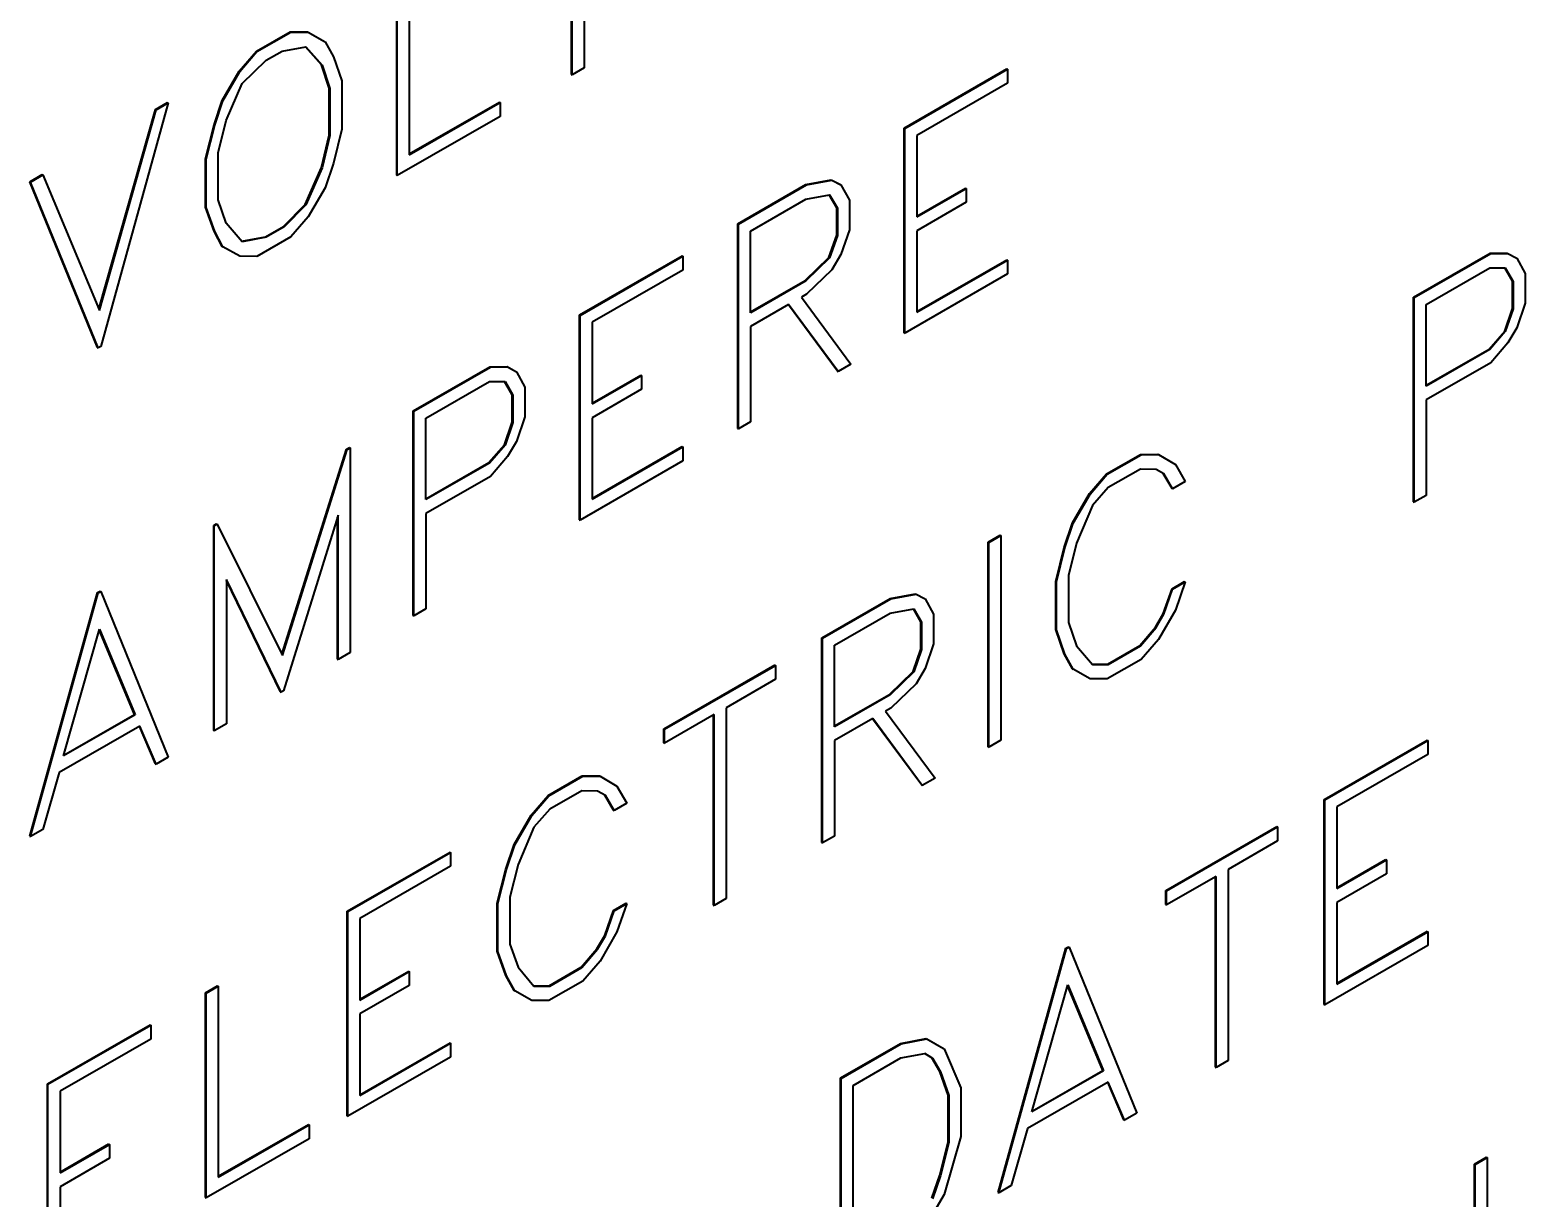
# Model space of a CAD drawing. Header units: millimetres. Extents: x 0 to 5887, y 0 to 4158.
# Drawn here: x 5437.36 to 5445.67, y 3208.05 to 3214.54 of the extents above; entities that cross this region are included whole.
import ezdxf

# ---------------------------------------------------------------- set-up
doc = ezdxf.new("R2010")
doc.units = ezdxf.units.MM
doc.header["$LTSCALE"] = 7
doc.layers.add('가시적인 것(ISO)', color=3, linetype='Continuous', lineweight=40)

msp = doc.modelspace()

# ---------------------------------------------------------------- linework, layer by layer
at = {"layer": '가시적인 것(ISO)'}
for p, q in [((5440.4361, 3215.386), (5440.4361, 3214.3258)), ((5440.3658, 3214.2894), (5440.3658, 3215.3455)), ((5440.3693, 3214.2873), (5440.3693, 3215.3475)), ((5439.4651, 3214.9041), (5439.4651, 3213.8439)), ((5439.3948, 3213.7302), (5439.3948, 3214.8677)), ((5439.3983, 3213.7282), (5439.3983, 3214.8656)), ((5438.615, 3214.4187), (5438.8036, 3214.5272)), ((5438.6186, 3214.4166), (5438.8071, 3214.5252)), ((5438.8036, 3214.5272), (5438.8997, 3214.5275)), ((5438.8036, 3214.5272), (5438.8071, 3214.5252)), ((5438.8071, 3214.5252), (5438.9032, 3214.5255)), ((5438.8997, 3214.5275), (5438.9939, 3214.4739)), ((5438.8997, 3214.5275), (5438.9032, 3214.5255)), ((5438.9032, 3214.5255), (5438.9975, 3214.4719)), ((5438.9939, 3214.4739), (5438.9975, 3214.4719)), ((5438.9975, 3214.4719), (5439.0432, 3214.3882)), ((5438.5199, 3214.3088), (5438.615, 3214.4187)), ((5438.5234, 3214.3068), (5438.6186, 3214.4166)), ((5438.615, 3214.4187), (5438.6186, 3214.4166)), ((5438.6689, 3214.3684), (5438.7577, 3214.4195)), ((5438.7577, 3214.4195), (5438.8904, 3214.4441)), ((5438.9765, 3214.3433), (5438.8889, 3214.4438)), ((5438.8904, 3214.4441), (5438.9801, 3214.3412)), ((5439.0432, 3214.3882), (5439.0908, 3214.2537)), ((5438.4247, 3214.1461), (5438.5199, 3214.3088)), ((5438.4282, 3214.1441), (5438.5234, 3214.3068)), ((5438.5199, 3214.3088), (5438.5234, 3214.3068)), ((5438.5362, 3214.2401), (5438.6689, 3214.3684)), ((5439.0205, 3214.2141), (5438.9765, 3214.3433)), ((5438.9765, 3214.3433), (5438.9801, 3214.3412)), ((5438.9801, 3214.3412), (5439.024, 3214.212)), ((5440.4361, 3214.3258), (5440.3693, 3214.2873)), ((5442.2144, 3213.9922), (5442.7855, 3214.321)), ((5442.2179, 3213.9902), (5442.789, 3214.319)), ((5442.7855, 3214.321), (5442.789, 3214.319)), ((5442.789, 3214.319), (5442.789, 3214.2418)), ((5438.4474, 3214.0345), (5438.5362, 3214.2401)), ((5439.0205, 3213.9527), (5439.0205, 3214.2141)), ((5439.0205, 3214.2141), (5439.024, 3214.212)), ((5439.024, 3214.212), (5439.024, 3213.9507)), ((5439.0908, 3214.2537), (5439.0908, 3213.986)), ((5440.3658, 3214.2894), (5440.3693, 3214.2873)), ((5442.789, 3214.2418), (5442.2847, 3213.9514)), ((5438.1253, 3214.1326), (5437.7501, 3212.779)), ((5438.054, 3214.0956), (5438.1218, 3214.1346)), ((5438.0576, 3214.0936), (5438.1253, 3214.1326)), ((5438.1218, 3214.1346), (5438.1253, 3214.1326)), ((5438.3798, 3214.0102), (5438.4247, 3214.1461)), ((5438.3834, 3214.0082), (5438.4282, 3214.1441)), ((5438.4247, 3214.1461), (5438.4282, 3214.1441)), ((5439.4651, 3213.848), (5439.9658, 3214.1363)), ((5439.4651, 3213.8439), (5439.9694, 3214.1343)), ((5439.9658, 3214.1363), (5439.9694, 3214.1343)), ((5439.9694, 3214.1343), (5439.9694, 3214.057)), ((5437.7403, 3212.9849), (5438.054, 3214.0956)), ((5437.7428, 3212.979), (5438.0576, 3214.0936)), ((5438.054, 3214.0956), (5438.0576, 3214.0936)), ((5439.9694, 3214.057), (5439.3983, 3213.7282)), ((5438.3323, 3213.8209), (5438.3798, 3214.0102)), ((5438.3358, 3213.8189), (5438.3834, 3214.0082)), ((5438.3798, 3214.0102), (5438.3834, 3214.0082)), ((5438.4026, 3213.8542), (5438.4474, 3214.0345)), ((5439.0908, 3213.986), (5439.0432, 3213.7967)), ((5442.2144, 3213.9922), (5442.2179, 3213.9902)), ((5442.2144, 3212.8547), (5442.2144, 3213.9922)), ((5442.2179, 3212.8527), (5442.2179, 3213.9902)), ((5438.9765, 3213.7729), (5439.0205, 3213.9527)), ((5439.024, 3213.9507), (5438.9801, 3213.7709)), ((5439.0205, 3213.9527), (5439.024, 3213.9507)), ((5442.2847, 3213.9514), (5442.2847, 3213.4985)), ((5438.3323, 3213.8209), (5438.3358, 3213.8189)), ((5438.3323, 3213.5532), (5438.3323, 3213.8209)), ((5438.3358, 3213.5512), (5438.3358, 3213.8189)), ((5438.4026, 3213.5928), (5438.4026, 3213.8542)), ((5439.0432, 3213.7967), (5438.9975, 3213.6603)), ((5437.3567, 3213.694), (5437.4253, 3213.7335)), ((5437.3602, 3213.692), (5437.4289, 3213.7315)), ((5437.4253, 3213.7335), (5437.4289, 3213.7315)), ((5437.4289, 3213.7315), (5437.7428, 3212.979)), ((5438.8868, 3213.5668), (5438.9765, 3213.7729)), ((5438.9801, 3213.7709), (5438.8904, 3213.5648)), ((5438.9765, 3213.7729), (5438.9801, 3213.7709)), ((5439.3948, 3213.7302), (5439.3983, 3213.7282)), ((5437.3567, 3213.694), (5437.3602, 3213.692)), ((5437.7328, 3212.7732), (5437.3567, 3213.694)), ((5437.7364, 3212.7711), (5437.3602, 3213.692)), ((5438.9975, 3213.6603), (5438.9032, 3213.4981)), ((5441.2901, 3213.4599), (5441.669, 3213.6781)), ((5441.2936, 3213.4579), (5441.6725, 3213.6761)), ((5441.669, 3213.6781), (5441.8099, 3213.7042)), ((5441.669, 3213.6781), (5441.6725, 3213.6761)), ((5441.6725, 3213.6761), (5441.8134, 3213.7022)), ((5441.8099, 3213.7042), (5441.8602, 3213.6782)), ((5441.8099, 3213.7042), (5441.8134, 3213.7022)), ((5441.8134, 3213.7022), (5441.8638, 3213.6762)), ((5441.8602, 3213.6782), (5441.8638, 3213.6762)), ((5441.8638, 3213.6762), (5441.9104, 3213.5919)), ((5442.2847, 3213.5026), (5442.5557, 3213.6587)), ((5442.2847, 3213.4985), (5442.5593, 3213.6566)), ((5442.5557, 3213.6587), (5442.5593, 3213.6566)), ((5442.5593, 3213.6566), (5442.5593, 3213.5794)), ((5438.3323, 3213.5532), (5438.3358, 3213.5512)), ((5438.3798, 3213.4187), (5438.3323, 3213.5532)), ((5438.3834, 3213.4167), (5438.3358, 3213.5512)), ((5438.4474, 3213.4642), (5438.4026, 3213.5928)), ((5438.7651, 3213.4449), (5438.8868, 3213.5668)), ((5438.8904, 3213.5648), (5438.7687, 3213.4428)), ((5438.8868, 3213.5668), (5438.8904, 3213.5648)), ((5441.3604, 3213.4191), (5441.6688, 3213.5967)), ((5441.6688, 3213.5967), (5441.8006, 3213.6208)), ((5441.8401, 3213.5492), (5441.7985, 3213.6204)), ((5441.8006, 3213.6208), (5441.8436, 3213.5471)), ((5441.8401, 3213.3968), (5441.8401, 3213.5492)), ((5441.8401, 3213.5492), (5441.8436, 3213.5471)), ((5441.8436, 3213.5471), (5441.8436, 3213.3948)), ((5441.9104, 3213.5919), (5441.9104, 3213.4269)), ((5442.5593, 3213.5794), (5442.2847, 3213.4213)), ((5438.5362, 3213.3608), (5438.4474, 3213.4642)), ((5438.9032, 3213.4981), (5438.8071, 3213.3877)), ((5438.3798, 3213.4187), (5438.3834, 3213.4167)), ((5438.4247, 3213.3345), (5438.3798, 3213.4187)), ((5438.4282, 3213.3325), (5438.3834, 3213.4167)), ((5438.5342, 3213.3631), (5438.6654, 3213.3874)), ((5438.6689, 3213.3854), (5438.5362, 3213.3608)), ((5438.8071, 3213.3877), (5438.6186, 3213.2792)), ((5438.6654, 3213.3874), (5438.7651, 3213.4449)), ((5438.6654, 3213.3874), (5438.6689, 3213.3854)), ((5438.7687, 3213.4428), (5438.6689, 3213.3854)), ((5438.7651, 3213.4449), (5438.7687, 3213.4428)), ((5441.2901, 3213.4599), (5441.2936, 3213.4579)), ((5441.2901, 3212.3225), (5441.2901, 3213.4599)), ((5441.2936, 3212.3204), (5441.2936, 3213.4579)), ((5441.3604, 3212.9662), (5441.3604, 3213.4191)), ((5441.7971, 3213.2736), (5441.8401, 3213.3968)), ((5441.8436, 3213.3948), (5441.8006, 3213.2716)), ((5441.8401, 3213.3968), (5441.8436, 3213.3948)), ((5441.9104, 3213.4269), (5441.8638, 3213.2889)), ((5442.2847, 3213.4213), (5442.2847, 3212.9684)), ((5438.4247, 3213.3345), (5438.4282, 3213.3325)), ((5438.5234, 3213.2794), (5438.4282, 3213.3325)), ((5445.045, 3213.0523), (5445.4706, 3213.2974)), ((5445.4706, 3213.2974), (5445.5666, 3213.2977)), ((5445.4706, 3213.2974), (5445.4741, 3213.2954)), ((5445.4741, 3213.2954), (5445.5702, 3213.2957)), ((5445.5666, 3213.2977), (5445.6151, 3213.2706)), ((5445.5666, 3213.2977), (5445.5702, 3213.2957)), ((5445.5702, 3213.2957), (5445.6187, 3213.2686)), ((5438.6186, 3213.2792), (5438.5234, 3213.2794)), ((5440.4106, 3212.9535), (5440.9817, 3213.2823)), ((5440.4141, 3212.9514), (5440.9852, 3213.2803)), ((5440.9817, 3213.2823), (5440.9852, 3213.2803)), ((5440.9852, 3213.2803), (5440.9852, 3213.203)), ((5441.6653, 3213.1459), (5441.7971, 3213.2736)), ((5441.8006, 3213.2716), (5441.6688, 3213.1438)), ((5441.7971, 3213.2736), (5441.8006, 3213.2716)), ((5441.8638, 3213.2889), (5441.8134, 3213.2049)), ((5442.2847, 3212.9725), (5442.7855, 3213.2608)), ((5442.2847, 3212.9684), (5442.789, 3213.2588)), ((5442.7855, 3213.2608), (5442.789, 3213.2588)), ((5442.789, 3213.2588), (5442.789, 3213.1816)), ((5445.0485, 3213.0503), (5445.4741, 3213.2954)), ((5445.1153, 3213.0115), (5445.4686, 3213.215)), ((5445.4686, 3213.215), (5445.5555, 3213.2153)), ((5445.595, 3213.1416), (5445.5532, 3213.2153)), ((5445.5555, 3213.2153), (5445.5986, 3213.1395)), ((5445.6151, 3213.2706), (5445.6187, 3213.2686)), ((5445.6187, 3213.2686), (5445.6654, 3213.1844)), ((5440.9852, 3213.203), (5440.4809, 3212.9127)), ((5441.3604, 3212.9703), (5441.6653, 3213.1459)), ((5441.6688, 3213.1438), (5441.3604, 3212.9662)), ((5441.6653, 3213.1459), (5441.6688, 3213.1438)), ((5441.8134, 3213.2049), (5441.6725, 3213.0687)), ((5442.789, 3213.1816), (5442.2179, 3212.8527)), ((5445.595, 3212.9892), (5445.595, 3213.1416)), ((5445.595, 3213.1416), (5445.5986, 3213.1395)), ((5445.5986, 3213.1395), (5445.5986, 3212.9872)), ((5445.6654, 3213.1844), (5445.6654, 3213.0193)), ((5441.6725, 3213.0687), (5441.6441, 3213.0524)), ((5441.6441, 3213.0524), (5441.9187, 3212.6804)), ((5445.045, 3213.0523), (5445.0485, 3213.0503)), ((5445.045, 3211.9149), (5445.045, 3213.0523)), ((5445.0485, 3211.9128), (5445.0485, 3213.0503)), ((5441.5727, 3213.0113), (5441.3604, 3212.889)), ((5441.8447, 3212.6418), (5441.5713, 3213.0104)), ((5441.8482, 3212.6398), (5441.5727, 3213.0113)), ((5445.1153, 3212.5587), (5445.1153, 3213.0115)), ((5445.552, 3212.8639), (5445.595, 3212.9892)), ((5445.5986, 3212.9872), (5445.5555, 3212.8619)), ((5445.595, 3212.9892), (5445.5986, 3212.9872)), ((5445.6654, 3213.0193), (5445.6187, 3212.8813)), ((5440.4106, 3212.9535), (5440.4141, 3212.9514)), ((5440.4106, 3211.816), (5440.4106, 3212.9535)), ((5440.4141, 3211.814), (5440.4141, 3212.9514)), ((5440.4809, 3212.9127), (5440.4809, 3212.4598)), ((5441.3604, 3212.889), (5441.3604, 3212.3589)), ((5445.6187, 3212.8813), (5445.5702, 3212.7984)), ((5442.2144, 3212.8547), (5442.2179, 3212.8527)), ((5445.4651, 3212.7641), (5445.552, 3212.8639)), ((5445.5555, 3212.8619), (5445.4686, 3212.7621)), ((5445.5702, 3212.7984), (5445.4741, 3212.688)), ((5445.552, 3212.8639), (5445.5555, 3212.8619)), ((5437.7328, 3212.7732), (5437.7364, 3212.7711)), ((5437.7501, 3212.779), (5437.7364, 3212.7711)), ((5445.1153, 3212.5627), (5445.4651, 3212.7641)), ((5445.4686, 3212.7621), (5445.1153, 3212.5587)), ((5445.4651, 3212.7641), (5445.4686, 3212.7621)), ((5439.4863, 3212.4212), (5439.9118, 3212.6662)), ((5439.4898, 3212.4191), (5439.9154, 3212.6642)), ((5439.9118, 3212.6662), (5440.0079, 3212.6666)), ((5439.9118, 3212.6662), (5439.9154, 3212.6642)), ((5439.9154, 3212.6642), (5440.0115, 3212.6645)), ((5440.0079, 3212.6666), (5440.0564, 3212.6395)), ((5440.0079, 3212.6666), (5440.0115, 3212.6645)), ((5440.0115, 3212.6645), (5440.06, 3212.6374)), ((5440.0564, 3212.6395), (5440.06, 3212.6374)), ((5440.06, 3212.6374), (5440.1066, 3212.5532)), ((5441.8447, 3212.6418), (5441.8482, 3212.6398)), ((5441.9187, 3212.6804), (5441.8482, 3212.6398)), ((5445.4741, 3212.688), (5445.1153, 3212.4814)), ((5439.5566, 3212.3804), (5439.9099, 3212.5838)), ((5439.9099, 3212.5838), (5439.9968, 3212.5841)), ((5440.0363, 3212.5104), (5439.9944, 3212.5841)), ((5439.9968, 3212.5841), (5440.0398, 3212.5084)), ((5440.1066, 3212.5532), (5440.1066, 3212.3881)), ((5440.4809, 3212.4639), (5440.752, 3212.6199)), ((5440.4809, 3212.4598), (5440.7555, 3212.6179)), ((5440.752, 3212.6199), (5440.7555, 3212.6179)), ((5440.7555, 3212.6179), (5440.7555, 3212.5406)), ((5440.0363, 3212.3581), (5440.0363, 3212.5104)), ((5440.0363, 3212.5104), (5440.0398, 3212.5084)), ((5440.0398, 3212.5084), (5440.0398, 3212.356)), ((5440.7555, 3212.5406), (5440.4809, 3212.3825)), ((5445.1153, 3212.4814), (5445.1153, 3211.9513)), ((5439.4863, 3212.4212), (5439.4898, 3212.4191)), ((5439.4863, 3211.2837), (5439.4863, 3212.4212)), ((5439.4898, 3211.2817), (5439.4898, 3212.4191)), ((5440.1066, 3212.3881), (5440.06, 3212.2502)), ((5440.4809, 3212.3825), (5440.4809, 3211.9297)), ((5439.5566, 3211.9275), (5439.5566, 3212.3804)), ((5439.9933, 3212.2328), (5440.0363, 3212.3581)), ((5440.0398, 3212.356), (5439.9968, 3212.2307)), ((5440.0363, 3212.3581), (5440.0398, 3212.356)), ((5441.2901, 3212.3225), (5441.2936, 3212.3204)), ((5441.3604, 3212.3589), (5441.2936, 3212.3204)), ((5439.1166, 3212.2083), (5439.133, 3212.2178)), ((5439.1201, 3212.2062), (5439.1366, 3212.2157)), ((5439.133, 3212.2178), (5439.1366, 3212.2157)), ((5439.1366, 3212.2157), (5439.1366, 3211.0783)), ((5439.9063, 3212.133), (5439.9933, 3212.2328)), ((5439.9968, 3212.2307), (5439.9099, 3212.1309)), ((5439.9933, 3212.2328), (5439.9968, 3212.2307)), ((5440.06, 3212.2502), (5440.0115, 3212.1672)), ((5440.4809, 3211.9337), (5440.9817, 3212.2221)), ((5440.4809, 3211.9297), (5440.9852, 3212.2201)), ((5440.9817, 3212.2221), (5440.9852, 3212.2201)), ((5440.9852, 3212.2201), (5440.9852, 3212.1428)), ((5438.757, 3211.0673), (5439.1166, 3212.2083)), ((5438.7595, 3211.0622), (5439.1201, 3212.2062)), ((5439.1166, 3212.2083), (5439.1201, 3212.2062)), ((5439.5566, 3211.9316), (5439.9063, 3212.133)), ((5439.9063, 3212.133), (5439.9099, 3212.1309)), ((5440.0115, 3212.1672), (5439.9154, 3212.0569)), ((5440.9852, 3212.1428), (5440.4141, 3211.814)), ((5443.34, 3212.0705), (5443.5286, 3212.1791)), ((5443.3436, 3212.0685), (5443.5321, 3212.1771)), ((5443.5286, 3212.1791), (5443.6247, 3212.1794)), ((5443.5286, 3212.1791), (5443.5321, 3212.1771)), ((5443.5321, 3212.1771), (5443.6282, 3212.1774)), ((5443.6247, 3212.1794), (5443.6282, 3212.1774)), ((5443.6282, 3212.1774), (5443.7225, 3212.1227)), ((5439.9099, 3212.1309), (5439.5566, 3211.9275)), ((5439.9154, 3212.0569), (5439.5566, 3211.8503)), ((5443.2449, 3211.9607), (5443.34, 3212.0705)), ((5443.2484, 3211.9587), (5443.3436, 3212.0685)), ((5443.34, 3212.0705), (5443.3436, 3212.0685)), ((5443.5275, 3212.0972), (5443.3491, 3211.9944)), ((5443.6145, 3212.0954), (5443.5275, 3212.0972)), ((5443.6584, 3212.071), (5443.6145, 3212.0954)), ((5443.7034, 3211.9898), (5443.6549, 3212.0729)), ((5443.7069, 3211.9878), (5443.6584, 3212.071)), ((5443.7225, 3212.1227), (5443.7765, 3212.0278)), ((5443.3491, 3211.9944), (5443.2612, 3211.8941)), ((5443.7034, 3211.9898), (5443.7069, 3211.9878)), ((5443.7765, 3212.0278), (5443.7069, 3211.9878)), ((5443.1506, 3211.7985), (5443.2449, 3211.9607)), ((5443.1541, 3211.7964), (5443.2484, 3211.9587)), ((5443.2612, 3211.8941), (5443.1724, 3211.6864)), ((5443.2449, 3211.9607), (5443.2484, 3211.9587)), ((5445.045, 3211.9149), (5445.0485, 3211.9128)), ((5445.1153, 3211.9513), (5445.0485, 3211.9128)), ((5439.0698, 3211.8418), (5438.7659, 3210.8648)), ((5439.0662, 3211.0418), (5439.0662, 3211.8305)), ((5439.0698, 3211.0398), (5439.0698, 3211.8418)), ((5439.5566, 3211.8503), (5439.5566, 3211.3202)), ((5440.4106, 3211.816), (5440.4141, 3211.814)), ((5438.378, 3211.783), (5438.3945, 3211.7925)), ((5438.378, 3211.783), (5438.3815, 3211.7809)), ((5438.378, 3210.6455), (5438.378, 3211.783)), ((5438.3815, 3211.7809), (5438.398, 3211.7904)), ((5438.3815, 3210.6435), (5438.3815, 3211.7809)), ((5438.3945, 3211.7925), (5438.398, 3211.7904)), ((5438.398, 3211.7904), (5438.7595, 3211.0622)), ((5442.682, 3211.6916), (5442.7488, 3211.7301)), ((5442.6856, 3211.6896), (5442.7524, 3211.728)), ((5442.7488, 3211.7301), (5442.7524, 3211.728)), ((5442.7524, 3211.728), (5442.7524, 3210.5906)), ((5443.1048, 3211.6621), (5443.1506, 3211.7985)), ((5443.1084, 3211.6601), (5443.1541, 3211.7964)), ((5443.1506, 3211.7985), (5443.1541, 3211.7964)), ((5442.682, 3211.6916), (5442.6856, 3211.6896)), ((5442.682, 3210.5541), (5442.682, 3211.6916)), ((5442.6856, 3210.5521), (5442.6856, 3211.6896)), ((5443.0573, 3211.4728), (5443.1048, 3211.6621)), ((5443.0608, 3211.4708), (5443.1084, 3211.6601)), ((5443.1048, 3211.6621), (5443.1084, 3211.6601)), ((5443.1724, 3211.6864), (5443.1276, 3211.5061)), ((5438.4484, 3211.484), (5438.4484, 3210.6819)), ((5438.7522, 3210.8569), (5438.4484, 3211.484)), ((5438.7487, 3210.859), (5438.4484, 3211.4787)), ((5443.0573, 3211.4728), (5443.0608, 3211.4708)), ((5443.0573, 3211.2051), (5443.0573, 3211.4728)), ((5443.0608, 3211.2031), (5443.0608, 3211.4708)), ((5443.1276, 3211.5061), (5443.1276, 3211.2447)), ((5443.7034, 3211.4322), (5443.7729, 3211.4723)), ((5443.7069, 3211.4302), (5443.7765, 3211.4702)), ((5443.7765, 3211.4702), (5443.7225, 3211.3132)), ((5443.7729, 3211.4723), (5443.7765, 3211.4702)), ((5437.3567, 3210.0574), (5437.7328, 3211.4114)), ((5437.3602, 3210.0553), (5437.7364, 3211.4094)), ((5437.7328, 3211.4114), (5437.7465, 3211.4193)), ((5437.7328, 3211.4114), (5437.7364, 3211.4094)), ((5437.7364, 3211.4094), (5437.7501, 3211.4173)), ((5437.7465, 3211.4193), (5437.7501, 3211.4173)), ((5437.7501, 3211.4173), (5438.1253, 3210.4959)), ((5442.1366, 3211.3775), (5442.2775, 3211.4036)), ((5442.1401, 3211.3755), (5442.2811, 3211.4016)), ((5442.2775, 3211.4036), (5442.3279, 3211.3776)), ((5442.2775, 3211.4036), (5442.2811, 3211.4016)), ((5442.2811, 3211.4016), (5442.3314, 3211.3756)), ((5443.6549, 3211.2932), (5443.7034, 3211.4322)), ((5443.6584, 3211.2911), (5443.7069, 3211.4302)), ((5443.7034, 3211.4322), (5443.7069, 3211.4302)), ((5439.5566, 3211.3202), (5439.4898, 3211.2817)), ((5441.7577, 3211.1593), (5442.1366, 3211.3775)), ((5441.7613, 3211.1573), (5442.1401, 3211.3755)), ((5442.1365, 3211.2961), (5442.2683, 3211.3202)), ((5442.1366, 3211.3775), (5442.1401, 3211.3755)), ((5442.3077, 3211.2486), (5442.2661, 3211.3198)), ((5442.2683, 3211.3202), (5442.3113, 3211.2465)), ((5442.3279, 3211.3776), (5442.3314, 3211.3756)), ((5442.3314, 3211.3756), (5442.3781, 3211.2913)), ((5443.7225, 3211.3132), (5443.6282, 3211.1499)), ((5439.4863, 3211.2837), (5439.4898, 3211.2817)), ((5441.8281, 3211.1185), (5442.1365, 3211.2961)), ((5442.3077, 3211.0962), (5442.3077, 3211.2486)), ((5442.3077, 3211.2486), (5442.3113, 3211.2465)), ((5442.3113, 3211.2465), (5442.3113, 3211.0942)), ((5442.3781, 3211.2913), (5442.3781, 3211.1263)), ((5443.1276, 3211.2447), (5443.1724, 3211.116)), ((5443.6109, 3211.2181), (5443.6549, 3211.2932)), ((5443.6145, 3211.2161), (5443.6584, 3211.2911)), ((5443.6549, 3211.2932), (5443.6584, 3211.2911)), ((5437.5442, 3210.503), (5437.7428, 3211.2078)), ((5437.9378, 3210.7338), (5437.7417, 3211.204)), ((5437.7428, 3211.2078), (5437.9414, 3210.7318)), ((5441.7577, 3211.1593), (5441.7613, 3211.1573)), ((5441.7577, 3210.0219), (5441.7577, 3211.1593)), ((5441.7613, 3210.0198), (5441.7613, 3211.1573)), ((5443.0573, 3211.2051), (5443.0608, 3211.2031)), ((5443.1048, 3211.0706), (5443.0573, 3211.2051)), ((5443.1084, 3211.0686), (5443.0608, 3211.2031)), ((5443.524, 3211.1162), (5443.6109, 3211.2181)), ((5443.5275, 3211.1142), (5443.6145, 3211.2161)), ((5443.6282, 3211.1499), (5443.5321, 3211.0396)), ((5443.6109, 3211.2181), (5443.6145, 3211.2161)), ((5439.1366, 3211.0783), (5439.0698, 3211.0398)), ((5441.8281, 3210.6657), (5441.8281, 3211.1185)), ((5442.2647, 3210.973), (5442.3077, 3211.0962)), ((5442.3113, 3211.0942), (5442.2683, 3210.971)), ((5442.3077, 3211.0962), (5442.3113, 3211.0942)), ((5442.3781, 3211.1263), (5442.3314, 3210.9883)), ((5443.1048, 3211.0706), (5443.1084, 3211.0686)), ((5443.1506, 3210.9869), (5443.1048, 3211.0706)), ((5443.1541, 3210.9849), (5443.1084, 3211.0686)), ((5443.1724, 3211.116), (5443.2612, 3211.0116)), ((5443.3455, 3211.0135), (5443.524, 3211.1162)), ((5443.3491, 3211.0114), (5443.5275, 3211.1142)), ((5443.524, 3211.1162), (5443.5275, 3211.1142)), ((5439.0662, 3211.0418), (5439.0698, 3211.0398)), ((5440.8801, 3210.6539), (5441.496, 3211.0086)), ((5440.8836, 3210.6519), (5441.4995, 3211.0066)), ((5441.496, 3211.0086), (5441.4995, 3211.0066)), ((5441.4995, 3211.0066), (5441.4995, 3210.9293)), ((5442.1329, 3210.8453), (5442.2647, 3210.973)), ((5442.2683, 3210.971), (5442.1365, 3210.8433)), ((5442.2647, 3210.973), (5442.2683, 3210.971)), ((5442.3314, 3210.9883), (5442.2811, 3210.9043)), ((5443.1506, 3210.9869), (5443.1541, 3210.9849)), ((5443.2484, 3210.9312), (5443.1541, 3210.9849)), ((5443.2595, 3211.0137), (5443.3455, 3211.0135)), ((5443.2612, 3211.0116), (5443.3491, 3211.0114)), ((5443.5321, 3211.0396), (5443.3436, 3210.931)), ((5443.3455, 3211.0135), (5443.3491, 3211.0114)), ((5441.4995, 3210.9293), (5441.225, 3210.7712)), ((5442.2811, 3210.9043), (5442.1401, 3210.7681)), ((5443.3436, 3210.931), (5443.2484, 3210.9312)), ((5438.7487, 3210.859), (5438.7522, 3210.8569)), ((5438.7659, 3210.8648), (5438.7522, 3210.8569)), ((5441.8281, 3210.6697), (5442.1329, 3210.8453)), ((5442.1365, 3210.8433), (5441.8281, 3210.6657)), ((5442.1329, 3210.8453), (5442.1365, 3210.8433)), ((5437.9414, 3210.7318), (5437.5442, 3210.503)), ((5437.5455, 3210.5079), (5437.9378, 3210.7338)), ((5437.9378, 3210.7338), (5437.9414, 3210.7318)), ((5441.1582, 3210.7327), (5440.8836, 3210.5746)), ((5441.1546, 3209.6746), (5441.1546, 3210.7307)), ((5441.1582, 3209.6725), (5441.1582, 3210.7327)), ((5441.225, 3210.7712), (5441.225, 3209.711)), ((5442.1401, 3210.7681), (5442.1118, 3210.7518)), ((5442.1118, 3210.7518), (5442.3863, 3210.3798)), ((5437.967, 3210.6693), (5437.5195, 3210.4116)), ((5438.054, 3210.459), (5437.9648, 3210.668)), ((5438.0576, 3210.4569), (5437.967, 3210.6693)), ((5438.378, 3210.6455), (5438.3815, 3210.6435)), ((5438.4484, 3210.6819), (5438.3815, 3210.6435)), ((5440.8801, 3210.6539), (5440.8836, 3210.6519)), ((5440.8801, 3210.5767), (5440.8801, 3210.6539)), ((5440.8836, 3210.5746), (5440.8836, 3210.6519)), ((5442.0404, 3210.7107), (5441.8281, 3210.5884)), ((5442.3123, 3210.3412), (5442.039, 3210.7099)), ((5442.3158, 3210.3392), (5442.0404, 3210.7107)), ((5440.8801, 3210.5767), (5440.8836, 3210.5746)), ((5441.8281, 3210.5884), (5441.8281, 3210.0583)), ((5442.682, 3210.5541), (5442.6856, 3210.5521)), ((5442.7524, 3210.5906), (5442.6856, 3210.5521)), ((5444.5488, 3210.2617), (5445.1211, 3210.5913)), ((5444.5524, 3210.2597), (5445.1246, 3210.5892)), ((5445.1211, 3210.5913), (5445.1246, 3210.5892)), ((5445.1246, 3210.5892), (5445.1246, 3210.5118)), ((5438.1253, 3210.4959), (5438.0576, 3210.4569)), ((5445.1246, 3210.5118), (5444.6193, 3210.2208)), ((5437.5195, 3210.4116), (5437.4289, 3210.0949)), ((5438.054, 3210.459), (5438.0576, 3210.4569)), ((5440.2367, 3210.2834), (5440.4252, 3210.392)), ((5440.2403, 3210.2814), (5440.4288, 3210.39)), ((5440.4252, 3210.392), (5440.5213, 3210.3923)), ((5440.4252, 3210.392), (5440.4288, 3210.39)), ((5440.4288, 3210.39), (5440.5249, 3210.3903)), ((5440.5213, 3210.3923), (5440.5249, 3210.3903)), ((5440.5249, 3210.3903), (5440.6191, 3210.3356)), ((5440.4242, 3210.3101), (5440.2457, 3210.2073)), ((5440.5111, 3210.3083), (5440.4242, 3210.3101)), ((5440.5551, 3210.2839), (5440.5111, 3210.3083)), ((5440.6191, 3210.3356), (5440.6731, 3210.2408)), ((5442.3123, 3210.3412), (5442.3158, 3210.3392)), ((5442.3863, 3210.3798), (5442.3158, 3210.3392)), ((5440.1415, 3210.1736), (5440.2367, 3210.2834)), ((5440.1451, 3210.1716), (5440.2403, 3210.2814)), ((5440.2367, 3210.2834), (5440.2403, 3210.2814)), ((5440.6, 3210.2027), (5440.5516, 3210.2858)), ((5440.6036, 3210.2007), (5440.5551, 3210.2839)), ((5440.6731, 3210.2408), (5440.6036, 3210.2007)), ((5444.5488, 3210.2617), (5444.5524, 3210.2597)), ((5444.5488, 3209.1219), (5444.5488, 3210.2617)), ((5444.5524, 3209.1198), (5444.5524, 3210.2597)), ((5440.0473, 3210.0114), (5440.1415, 3210.1736)), ((5440.0508, 3210.0094), (5440.1451, 3210.1716)), ((5440.1415, 3210.1736), (5440.1451, 3210.1716)), ((5440.2457, 3210.2073), (5440.1579, 3210.107)), ((5440.6, 3210.2027), (5440.6036, 3210.2007)), ((5444.6193, 3210.2208), (5444.6193, 3209.767)), ((5437.3567, 3210.0574), (5437.3602, 3210.0553)), ((5437.4289, 3210.0949), (5437.3602, 3210.0553)), ((5440.1579, 3210.107), (5440.0691, 3209.8993)), ((5441.8281, 3210.0583), (5441.7613, 3210.0198)), ((5443.6694, 3209.7553), (5444.2866, 3210.1107)), ((5443.6729, 3209.7532), (5444.2901, 3210.1086)), ((5444.2866, 3210.1107), (5444.2901, 3210.1086)), ((5444.2901, 3210.1086), (5444.2901, 3210.0312)), ((5440.0015, 3209.875), (5440.0473, 3210.0114)), ((5440.0051, 3209.873), (5440.0508, 3210.0094)), ((5440.0473, 3210.0114), (5440.0508, 3210.0094)), ((5441.7577, 3210.0219), (5441.7613, 3210.0198)), ((5444.2901, 3210.0312), (5444.015, 3209.8728)), ((5439.1202, 3209.6405), (5439.6913, 3209.9693)), ((5439.1237, 3209.6384), (5439.6948, 3209.9673)), ((5439.6948, 3209.8901), (5439.1906, 3209.5997)), ((5439.6913, 3209.9693), (5439.6948, 3209.9673)), ((5439.6948, 3209.9673), (5439.6948, 3209.8901)), ((5440.0691, 3209.8993), (5440.0243, 3209.719)), ((5444.6193, 3209.7711), (5444.8909, 3209.9275)), ((5444.6193, 3209.767), (5444.8945, 3209.9254)), ((5444.8909, 3209.9275), (5444.8945, 3209.9254)), ((5444.8945, 3209.9254), (5444.8945, 3209.848)), ((5439.9539, 3209.6857), (5440.0015, 3209.875)), ((5439.9575, 3209.6837), (5440.0051, 3209.873)), ((5440.0015, 3209.875), (5440.0051, 3209.873)), ((5443.948, 3209.8342), (5443.6729, 3209.6758)), ((5443.9445, 3208.7738), (5443.9445, 3209.8322)), ((5443.948, 3208.7718), (5443.948, 3209.8342)), ((5444.015, 3209.8728), (5444.015, 3208.8104)), ((5444.8945, 3209.848), (5444.6193, 3209.6896)), ((5443.6694, 3209.7553), (5443.6729, 3209.7532)), ((5443.6694, 3209.6778), (5443.6694, 3209.7553)), ((5443.6729, 3209.6758), (5443.6729, 3209.7532)), ((5439.1202, 3209.6405), (5439.1237, 3209.6384)), ((5439.1202, 3208.503), (5439.1202, 3209.6405)), ((5439.9539, 3209.6857), (5439.9575, 3209.6837)), ((5439.9539, 3209.418), (5439.9539, 3209.6857)), ((5439.9575, 3209.416), (5439.9575, 3209.6837)), ((5440.0243, 3209.719), (5440.0243, 3209.4576)), ((5440.5515, 3209.5061), (5440.6, 3209.6451)), ((5440.5551, 3209.504), (5440.6036, 3209.6431)), ((5440.6, 3209.6451), (5440.6696, 3209.6852)), ((5440.6, 3209.6451), (5440.6036, 3209.6431)), ((5440.6036, 3209.6431), (5440.6731, 3209.6831)), ((5440.6731, 3209.6831), (5440.6191, 3209.5261)), ((5440.6696, 3209.6852), (5440.6731, 3209.6831)), ((5441.1546, 3209.6746), (5441.1582, 3209.6725)), ((5441.225, 3209.711), (5441.1582, 3209.6725)), ((5443.6694, 3209.6778), (5443.6729, 3209.6758)), ((5444.6193, 3209.6896), (5444.6193, 3209.2358)), ((5439.1237, 3208.501), (5439.1237, 3209.6384)), ((5439.1906, 3209.5997), (5439.1906, 3209.1468)), ((5440.5076, 3209.4311), (5440.5515, 3209.5061)), ((5440.5111, 3209.429), (5440.5551, 3209.504)), ((5440.6191, 3209.5261), (5440.5249, 3209.3629)), ((5440.5515, 3209.5061), (5440.5551, 3209.504)), ((5444.6193, 3209.2399), (5445.1211, 3209.5288)), ((5444.6193, 3209.2358), (5445.1246, 3209.5268)), ((5445.1211, 3209.5288), (5445.1246, 3209.5268)), ((5445.1246, 3209.5268), (5445.1246, 3209.4494)), ((5439.9539, 3209.418), (5439.9575, 3209.416)), ((5440.0015, 3209.2835), (5439.9539, 3209.418)), ((5440.0051, 3209.2815), (5439.9575, 3209.416)), ((5440.0243, 3209.4576), (5440.0691, 3209.329)), ((5440.4207, 3209.3291), (5440.5076, 3209.4311)), ((5440.4242, 3209.3271), (5440.5111, 3209.429)), ((5440.5076, 3209.4311), (5440.5111, 3209.429)), ((5442.7367, 3208.0783), (5443.1136, 3209.4352)), ((5442.7402, 3208.0763), (5443.1171, 3209.4332)), ((5443.1136, 3209.4352), (5443.1274, 3209.4431)), ((5443.1136, 3209.4352), (5443.1171, 3209.4332)), ((5443.1171, 3209.4332), (5443.1309, 3209.4411)), ((5443.1274, 3209.4431), (5443.1309, 3209.4411)), ((5443.1309, 3209.4411), (5443.5069, 3208.5178)), ((5445.1246, 3209.4494), (5444.5524, 3209.1198)), ((5440.0691, 3209.329), (5440.1579, 3209.2245)), ((5440.2422, 3209.2264), (5440.4207, 3209.3291)), ((5440.2457, 3209.2243), (5440.4242, 3209.3271)), ((5440.4207, 3209.3291), (5440.4242, 3209.3271)), ((5440.5249, 3209.3629), (5440.4288, 3209.2525)), ((5438.3332, 3209.1873), (5438.4, 3209.2257)), ((5438.4, 3209.2257), (5438.4035, 3209.2237)), ((5439.1906, 3209.1509), (5439.4616, 3209.3069)), ((5439.1906, 3209.1468), (5439.4651, 3209.3049)), ((5439.4651, 3209.2277), (5439.1906, 3209.0696)), ((5439.4616, 3209.3069), (5439.4651, 3209.3049)), ((5439.4651, 3209.3049), (5439.4651, 3209.2277)), ((5440.0015, 3209.2835), (5440.0051, 3209.2815)), ((5440.0473, 3209.1998), (5440.0015, 3209.2835)), ((5440.0508, 3209.1978), (5440.0051, 3209.2815)), ((5440.1562, 3209.2266), (5440.2422, 3209.2264)), ((5440.1579, 3209.2245), (5440.2457, 3209.2243)), ((5440.4288, 3209.2525), (5440.2403, 3209.1439)), ((5440.2422, 3209.2264), (5440.2457, 3209.2243)), ((5442.9246, 3208.5249), (5443.1236, 3209.2312)), ((5443.319, 3208.7562), (5443.1225, 3209.2273)), ((5443.1236, 3209.2312), (5443.3226, 3208.7541)), ((5438.3332, 3209.1873), (5438.3367, 3209.1852)), ((5438.3332, 3208.0498), (5438.3332, 3209.1873)), ((5438.3367, 3209.1852), (5438.4035, 3209.2237)), ((5438.3367, 3208.0478), (5438.3367, 3209.1852)), ((5438.4035, 3209.2237), (5438.4035, 3208.1635)), ((5440.0473, 3209.1998), (5440.0508, 3209.1978)), ((5440.1451, 3209.1442), (5440.0508, 3209.1978)), ((5440.2403, 3209.1439), (5440.1451, 3209.1442)), ((5439.1906, 3209.0696), (5439.1906, 3208.6167)), ((5444.5488, 3209.1219), (5444.5524, 3209.1198)), ((5437.4537, 3208.6808), (5438.0248, 3209.0097)), ((5437.4572, 3208.6788), (5438.0283, 3209.0076)), ((5438.0248, 3209.0097), (5438.0283, 3209.0076)), ((5438.0283, 3209.0076), (5438.0283, 3208.9304)), ((5438.0283, 3208.9304), (5437.524, 3208.64)), ((5439.1906, 3208.6208), (5439.6913, 3208.9091)), ((5439.1906, 3208.6167), (5439.6948, 3208.9071)), ((5439.6913, 3208.9091), (5439.6948, 3208.9071)), ((5439.6948, 3208.9071), (5439.6948, 3208.8298)), ((5441.8609, 3208.7138), (5442.1947, 3208.906)), ((5441.8644, 3208.7118), (5442.1982, 3208.904)), ((5442.1947, 3208.906), (5442.3368, 3208.9328)), ((5442.1947, 3208.906), (5442.1982, 3208.904)), ((5442.1982, 3208.904), (5442.3404, 3208.9307)), ((5442.3368, 3208.9328), (5442.4331, 3208.8779)), ((5442.3368, 3208.9328), (5442.3404, 3208.9307)), ((5442.3404, 3208.9307), (5442.4367, 3208.8759)), ((5439.6948, 3208.8298), (5439.1237, 3208.501)), ((5441.9314, 3208.6729), (5442.1955, 3208.825)), ((5442.1955, 3208.825), (5442.3294, 3208.8502)), ((5442.368, 3208.8267), (5442.3292, 3208.8501)), ((5442.3294, 3208.8502), (5442.3716, 3208.8246)), ((5442.4139, 3208.7502), (5442.368, 3208.8267)), ((5442.368, 3208.8267), (5442.3716, 3208.8246)), ((5442.3716, 3208.8246), (5442.4174, 3208.7482)), ((5442.4331, 3208.8779), (5442.4367, 3208.8759)), ((5442.4367, 3208.8759), (5442.5293, 3208.6599)), ((5444.015, 3208.8104), (5443.948, 3208.7718)), ((5442.4588, 3208.6192), (5442.4139, 3208.7502)), ((5442.4139, 3208.7502), (5442.4174, 3208.7482)), ((5442.4174, 3208.7482), (5442.4624, 3208.6171)), ((5443.3226, 3208.7541), (5442.9246, 3208.5249)), ((5442.9259, 3208.5298), (5443.319, 3208.7562)), ((5443.319, 3208.7562), (5443.3226, 3208.7541)), ((5443.9445, 3208.7738), (5443.948, 3208.7718)), ((5437.4537, 3208.6808), (5437.4572, 3208.6788)), ((5437.4537, 3207.5433), (5437.4537, 3208.6808)), ((5437.4572, 3207.5413), (5437.4572, 3208.6788)), ((5441.8609, 3208.7138), (5441.8644, 3208.7118)), ((5441.8609, 3207.574), (5441.8609, 3208.7138)), ((5441.8644, 3207.5719), (5441.8644, 3208.7118)), ((5441.9314, 3207.6879), (5441.9314, 3208.6729)), ((5442.5293, 3208.6599), (5442.5293, 3208.3895)), ((5443.3483, 3208.6915), (5442.8998, 3208.4333)), ((5443.4355, 3208.4807), (5443.3461, 3208.6903)), ((5443.439, 3208.4787), (5443.3483, 3208.6915)), ((5437.524, 3208.64), (5437.524, 3208.1871)), ((5442.4588, 3208.3573), (5442.4588, 3208.6192)), ((5442.4588, 3208.6192), (5442.4624, 3208.6171)), ((5442.4624, 3208.6171), (5442.4624, 3208.3552)), ((5439.1202, 3208.503), (5439.1237, 3208.501)), ((5443.4355, 3208.4807), (5443.439, 3208.4787)), ((5443.5069, 3208.5178), (5443.439, 3208.4787)), ((5438.4035, 3208.1675), (5438.9042, 3208.4559)), ((5438.4035, 3208.1635), (5438.9078, 3208.4539)), ((5438.9042, 3208.4559), (5438.9078, 3208.4539)), ((5438.9078, 3208.4539), (5438.9078, 3208.3766)), ((5442.8998, 3208.4333), (5442.809, 3208.1159)), ((5437.524, 3208.1912), (5437.7951, 3208.3473)), ((5437.524, 3208.1871), (5437.7986, 3208.3452)), ((5437.7951, 3208.3473), (5437.7986, 3208.3452)), ((5437.7986, 3208.3452), (5437.7986, 3208.268)), ((5438.9078, 3208.3766), (5438.3367, 3208.0478)), ((5442.4139, 3208.1745), (5442.4588, 3208.3573)), ((5442.4624, 3208.3552), (5442.4174, 3208.1724)), ((5442.5293, 3208.3895), (5442.4367, 3208.0669)), ((5442.4588, 3208.3573), (5442.4624, 3208.3552)), ((5437.7986, 3208.268), (5437.524, 3208.1099)), ((5445.3843, 3208.2355), (5445.4513, 3208.2741)), ((5445.3843, 3208.2355), (5445.3878, 3208.2335)), ((5445.3843, 3207.3072), (5445.3843, 3208.2355)), ((5445.3878, 3208.2335), (5445.4548, 3208.272)), ((5445.3878, 3207.3036), (5445.3878, 3208.2335)), ((5445.4513, 3208.2741), (5445.4548, 3208.272)), ((5445.4548, 3208.272), (5445.4548, 3207.1322)), ((5442.368, 3208.0452), (5442.4139, 3208.1745)), ((5442.4174, 3208.1724), (5442.3716, 3208.0432)), ((5442.4139, 3208.1745), (5442.4174, 3208.1724)), ((5437.524, 3208.1099), (5437.524, 3207.657)), ((5442.4367, 3208.0669), (5442.3404, 3207.9012)), ((5442.7367, 3208.0783), (5442.7402, 3208.0763)), ((5442.809, 3208.1159), (5442.7402, 3208.0763)), ((5438.3332, 3208.0498), (5438.3367, 3208.0478))]:
    msp.add_line(p, q, dxfattribs=at)

doc.saveas('drawing.dxf')
